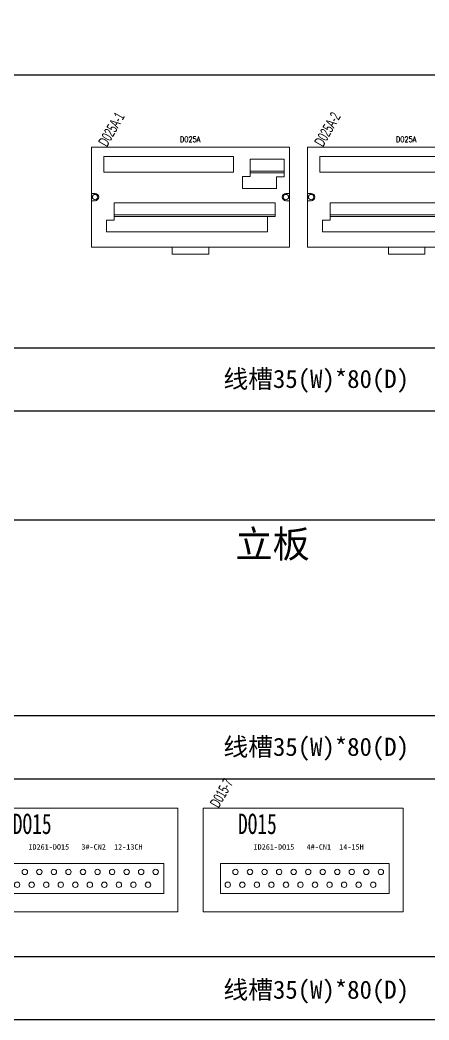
# Model space of a CAD drawing. Header units: millimetres. Extents: x -300 to 4128, y -106 to 2458.
# Drawn here: x 2439 to 2664, y 1021 to 1571 of the extents above; entities that cross this region are included whole.
import ezdxf
from ezdxf.enums import TextEntityAlignment as Align

# ---------------------------------------------------------------- set-up
doc = ezdxf.new("R2010")
doc.units = ezdxf.units.MM
doc.layers.add('细实线层', color=7, linetype='Continuous')
doc.styles.get("Standard").update_dxf_attribs({"font": ''})
doc.styles.add('WD', font='romans.shx', dxfattribs={"width": 0.8, "bigfont": 'gbcbig.shx'})
doc.styles.add('宋', font='', dxfattribs={"width": 0.7})
doc.styles.add('样式 8', font='arial.ttf', dxfattribs={"width": 0.6, "height": 2.5})
doc.styles.get('Standard').set_extended_font_data('SimSun')
doc.styles.get('宋').set_extended_font_data('SimSun')

# ---------------------------------------------------------------- blocks, each defined once
blk = doc.blocks.new('D015')
at = {"lineweight": 0}
for p, q in [((4907.11, 1796), (4797.11, 1796)), ((4907.11, 1739), (4907.11, 1796)), ((4797.11, 1739), (4907.11, 1739))]:
    blk.add_line(p, q, dxfattribs=at)
for centre in [(4814.94, 1760.94), (4822.94, 1760.94), (4830.94, 1760.94), (4838.94, 1760.94), (4846.94, 1760.94), (4854.94, 1760.94), (4862.94, 1760.94), (4870.94, 1760.94), (4878.94, 1760.94), (4886.94, 1760.94), (4894.94, 1760.94), (4810.7, 1753.88), (4818.7, 1753.88), (4826.7, 1753.88), (4834.7, 1753.88), (4842.7, 1753.88), (4850.7, 1753.88), (4858.7, 1753.88), (4866.7, 1753.88), (4874.7, 1753.88), (4882.7, 1753.88), (4890.7, 1753.88)]:
    blk.add_circle(centre, 1.5, dxfattribs=at)
at = {"layer": '细实线层', "lineweight": 0}
for p, q in [((4797.11, 1796), (4797.11, 1739)), ((4806.62, 1749.13), (4806.62, 1765.59)), ((4806.62, 1765.59), (4899.47, 1765.59)), ((4899.47, 1765.59), (4899.47, 1749.13)), ((4899.47, 1749.13), (4806.62, 1749.13))]:
    blk.add_line(p, q, dxfattribs=at)
at = {"lineweight": 0, "insert": (4816.32, 1793.01), "char_height": 11.2, "width": 74.3703, "attachment_point": 1, "style": '宋'}
blk.add_mtext('DO15', dxfattribs=at)
blk = doc.blocks.new('DQ40A')
at = {"lineweight": 0}
for p, q in [((87.32, 38.83), (87.32, 48.33)), ((87.32, 48.33), (106, 48.33)), ((106, 38.64), (106, 48.33)), ((83.15, 32.27), (83.15, 38.83)), ((83.15, 38.83), (87.32, 38.83)), ((87.32, 41.76), (106, 41.76)), ((87.32, 40.76), (106, 40.76)), ((101.83, 32.08), (101.83, 38.64)), ((101.83, 38.64), (106, 38.64)), ((2, 29.5), (0, 29.5)), ((83.15, 32.27), (101.83, 32.27)), ((107, 29.5), (109, 29.5)), ((2, 25.5), (0, 25.5)), ((12.43, 14.85), (12.43, 24.35)), ((12.43, 24.35), (101, 24.35)), ((101, 16.78), (101, 24.35)), ((107, 25.5), (109, 25.5)), ((12.43, 17.78), (101, 17.78)), ((12.43, 16.78), (101, 16.78)), ((96.83, 8.29), (96.83, 16.78)), ((8.26, 8.29), (8.26, 14.85)), ((8.26, 14.85), (12.43, 14.85)), ((8.26, 8.29), (96.83, 8.29))]:
    blk.add_line(p, q, dxfattribs=at)
for points in [[(0, 55), (109, 55), (109, 0), (0, 0)], [(6.81, 49.79), (78.21, 49.79), (78.21, 41.29), (6.81, 41.29)], [(44.5, 0), (64.5, 0), (64.5, -4), (44.5, -4)]]:
    blk.add_lwpolyline(points, close=True, dxfattribs=at)
for centre in [(2, 27.5), (107, 27.5)]:
    blk.add_circle(centre, 1.5, dxfattribs=at)
for centre, start, end in [((2, 27.5), 270, 90), ((107, 27.5), 90, 270)]:
    blk.add_arc(centre, 2, start, end, dxfattribs=at)
at = {"lineweight": 0, "style": 'WD', "width": 0.8}
blk.add_attdef('型号', text='', height=3, dxfattribs=at).set_placement((54.32, 59.28), align=Align.MIDDLE)

msp = doc.modelspace()

# ---------------------------------------------------------------- linework, layer by layer
for p, q in [((3146.743, 1541.019), (2046.126, 1541.019)), ((2046.126, 1391.019), (3146.743, 1391.019)), ((3146.743, 1356.019), (2046.126, 1356.019)), ((2046.126, 1188.44), (3426.126, 1188.44)), ((3426.126, 1153.44), (2046.126, 1153.44)), ((2046.126, 1055.839), (3426.126, 1055.839)), ((3461.126, 1020.839), (2011.126, 1020.839))]:
    msp.add_line(p, q)
msp.add_lwpolyline([(3146.743, 1296.019), (2011.126, 1296.019), (2011.126, 1756.019), (3461.126, 1756.019), (3461.126, 1296.019)])

# ---------------------------------------------------------------- block references
at = {"lineweight": 0}
for p in [(2478.138, 1446.47), (2596.992, 1446.47)]:
    msp.add_blockref('DQ40A', p, dxfattribs=at).add_auto_attribs({'型号': 'D025A'})
for p in [(-2381.434, -658.57), (-2257.553, -658.57)]:
    msp.add_blockref('D015', p)

# ---------------------------------------------------------------- texts
at = {"lineweight": 0, "style": '样式 8', "width": 0.6}
for s, p in [('D025A-1', (2486.737, 1501.194)), ('D025A-2', (2605.591, 1501.194)), ('D015-7', (2548.158, 1137.157))]:
    msp.add_text(s, height=6, rotation=60, dxfattribs=at).set_placement(p)
at = {"lineweight": 0, "attachment_point": 1}
for s, insert, char_height, width in [('线槽35(W)*80(D)', (2550.743, 1378.861), 10, 120.02374), ('立板', (2557.329, 1290.425), 15, 80.51664), ('线槽35(W)*80(D)', (2550.743, 1176.282), 10, 120.02374), ('线槽35(W)*80(D)', (2550.743, 1042.538), 10, 120.02374)]:
    msp.add_mtext(s, dxfattribs=dict(at, insert=insert, char_height=char_height, width=width))
at = {"color": 0, "lineweight": -2, "char_height": 3, "width": 61.03402, "attachment_point": 1}
for s, insert in [('ID261-DO15   3#-CN2  12-13CH               ', (2443.444, 1117.634)), ('{ID261-DO15   4#-CN1  14-15H }              ', (2567.324, 1117.634))]:
    msp.add_mtext(s, dxfattribs=dict(at, insert=insert))

doc.saveas('drawing.dxf')
